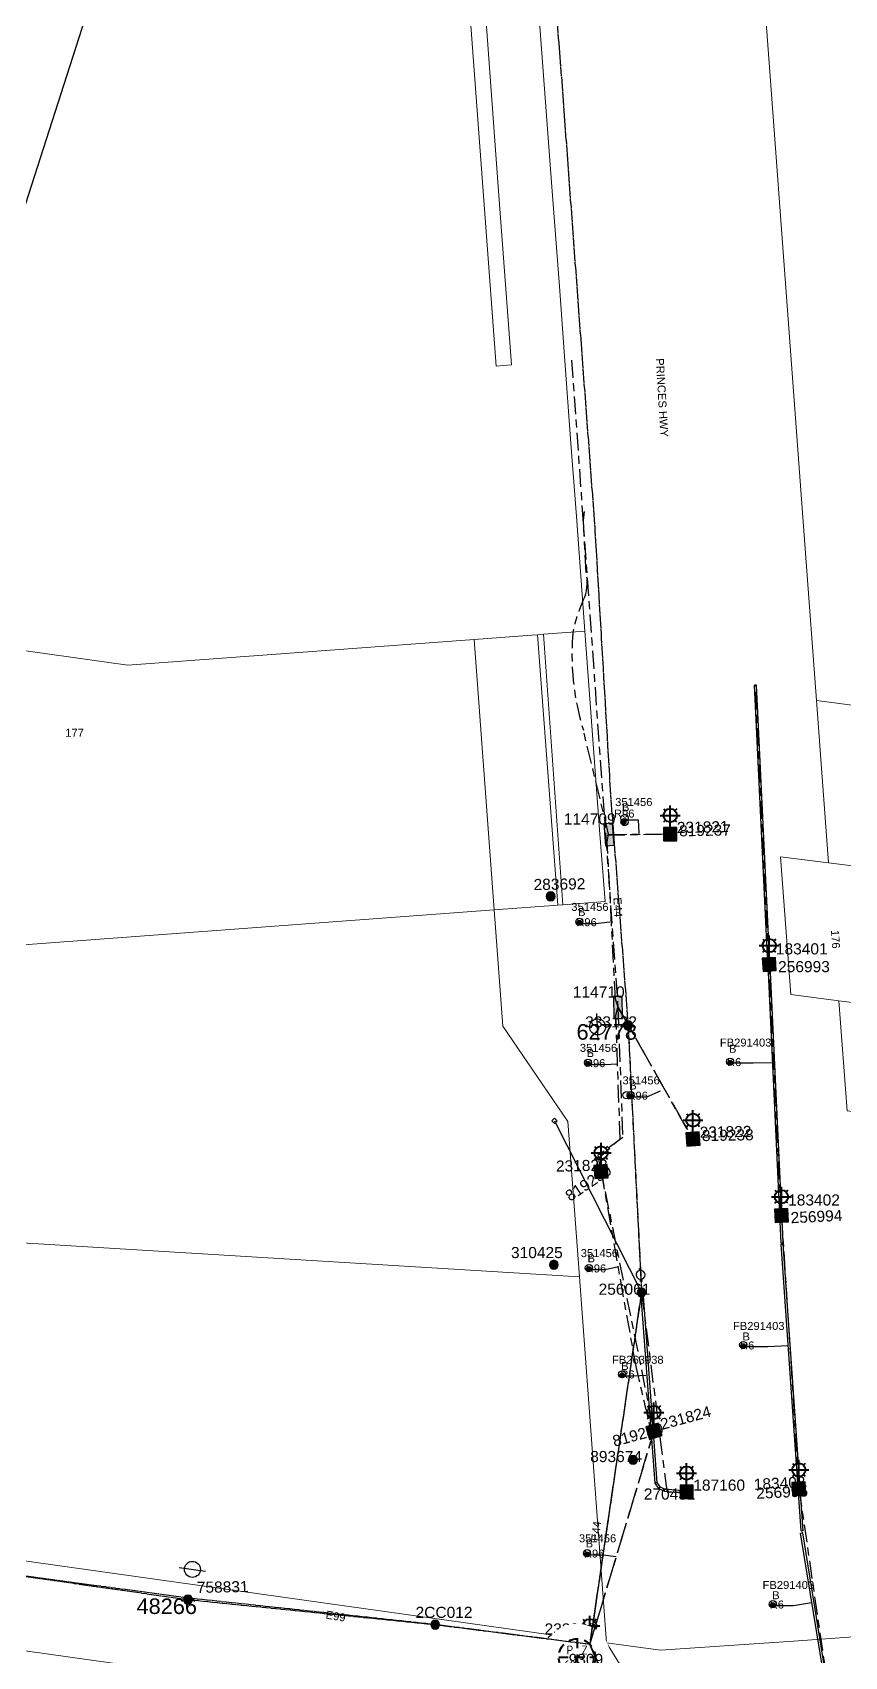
# Model space of a CAD drawing. Header units: metres. Extents: x 277863 to 282129, y 6130772 to 6135401.
# Drawn here: x 280905.7 to 281088.4, y 6133830.7 to 6134196.1 of the extents above; entities that cross this region are included whole.
import ezdxf
from ezdxf.enums import TextEntityAlignment as Align

# ---------------------------------------------------------------- set-up
doc = ezdxf.new("R2010")
doc.units = ezdxf.units.M
for name, pattern in [('Cable Exist OH', [1, 1, 0]), ('Cable Exist UG', [8.2, 4, -1.2, 1.8, -1.2]), ('Dash', [5, 3, -2])]:
    doc.linetypes.add(name, pattern=pattern)
doc.layers.get('0').update_dxf_attribs({"color": 6})
for name, color, linetype, lineweight in [('Cadastre Buildings_SP_EXT', 9, 'Continuous', 5), ('Cadastre Land Parcels_SP_EXT', 9, 'Continuous', 5), ('Cadastre Roads_SP_EXT', 9, 'Continuous', 5)]:
    doc.layers.add(name, color=color, linetype=linetype, lineweight=lineweight)
for name, color, linetype in [('Duct_SP_EXT', 7, 'Continuous'), ('Equip_SL_EXT', 7, 'Continuous'), ('Equip_SP_HV_EXT', 7, 'Continuous'), ('Equip_SP_LV_EXT', 7, 'Continuous'), ('Equip_SP_SL_EXT', 7, 'Continuous'), ('Mains_HV_EXT', 7, 'Continuous'), ('Mains_LV_EXT', 7, 'Continuous'), ('Mains_SL_EXT', 7, 'Continuous'), ('Services_SP_EXT', 7, 'Continuous'), ('SupportsOH_SP_TR_HV_LV_SL_EXT', 7, 'Continuous'), ('SupportsUG_SP_LV_EXT', 7, 'Continuous'), ('SupportsUG_SP_LV_SL_EXT', 7, 'Continuous'), ('Trench_SP_EXT', 7, 'Continuous')]:
    doc.layers.add(name, color=color, linetype=linetype)
doc.styles.add('COLUMN_LABEL', font='arial.ttf')
doc.styles.add('HVSW_LABEL', font='arial.ttf')
doc.styles.add('iecARIAL', font='arial.ttf', dxfattribs={"height": 2})
doc.styles.add('IESYMBOL1', font='isocp.shx')
doc.styles.add('POLE_LABEL', font='arial.ttf')
doc.styles.add('SLCP_LABEL', font='arial.ttf', dxfattribs={"height": 3.5})
doc.styles.get("Standard").update_dxf_attribs({"font": 'arial.ttf'})

# ---------------------------------------------------------------- blocks, each defined once
blk = doc.blocks.new('COLUMN_EXT')
blk.add_hatch(color=256).paths.add_polyline_path([(-1.49, 1.48), (-1.49, -1.49), (1.48, -1.49), (1.48, 1.48)])
blk.add_lwpolyline([(-1.49, -1.49), (1.48, -1.49), (1.48, 1.48), (-1.49, 1.48)], close=True)
for tag, height, style, flags, p in [('STRUCTURE_PLANT_NUMBER', 0.2, 'POLE_LABEL', 9, (1.81, 0.03)), ('ASSET_NUM', 2.5, 'COLUMN_LABEL', 8, (2, 2)), ('STREET_CODE', 0.2, 'COLUMN_LABEL', 9, (1.81, -0.2))]:
    blk.add_attdef(tag, text='', height=height, dxfattribs=dict(style=style, flags=flags)).set_placement(p, align=Align.MIDDLE_LEFT)
at = {"flags": 1}
blk.add_attdef('Z', (1.81, -2.35), '', height=0.2, dxfattribs=at)
at = {"flags": 9}
for tag, p in [('COLUMN_TYPE', (1.81, -0.4)), ('OWNED_BY', (1.81, -0.6)), ('STATE', (1.81, -0.8)), ('USAGE', (1.81, -1)), ('STREETNAME', (1.81, -1.6)), ('SUBURB', (1.81, -1.8)), ('LEGEND', (1.81, -1.2)), ('LOCATION', (1.81, -1.4)), ('NOTES', (1.81, -2))]:
    blk.add_attdef(tag, text='', height=0.2, dxfattribs=at).set_placement(p, align=Align.MIDDLE_LEFT)
blk = doc.blocks.new('PILLAR_EXT')
blk.add_hatch(color=256).paths.add_polyline_path([(-2.475, 0.99), (-2.475, -0.99), (2.475, -0.99), (2.475, 0.99)])
blk.add_lwpolyline([(-2.475, -0.99), (2.475, -0.99), (2.475, 0.99), (-2.475, 0.99)], close=True)
at = {"style": 'iecARIAL', "flags": 8}
blk.add_attdef('ASSET_NUM', (1.5, 3.5), '', height=2.5, dxfattribs=at)
for tag, p, flags in [('OWNED_BY', (0, -0.2), 9), ('STATE', (0, -0.4), 9), ('SUPPORT_TYPE', (0, -0.6), 9), ('STREETNAME', (0, -1.8), 9), ('SUBURB', (0, -2), 1), ('USAGE', (0, -0.8), 9), ('LEGEND', (0, -1), 9), ('LOCATION', (0, -1.2), 9), ('NOTES', (0, -1.4), 9), ('PARENT', (0, -1.6), 9)]:
    blk.add_attdef(tag, p, '', height=0.2, dxfattribs=dict(flags=flags))
blk = doc.blocks.new('DUCT_EXT')
blk.add_circle((0, 0.8), 0.8)
at = {"flags": 1}
blk.add_attdef('Z', (0, 0), '', height=0.2, dxfattribs=at)
at = {"flags": 9}
for tag, p in [('DUCT_CODE', (0, 0)), ('XSECT_TYPE', (0, -0.2)), ('STATE', (0, -0.6)), ('FB_REFERENCE', (0, -0.4)), ('NOTES', (0, -0.8))]:
    blk.add_attdef(tag, text='', height=0.2, dxfattribs=at).set_placement(p, align=Align.MIDDLE_LEFT)
blk = doc.blocks.new('LV_OH_LINKS_OPEN_EXT')
for p, q in [((-0.17, 4.97), (-0.17, 5.46)), ((0.17, 4.97), (0.17, 5.46)), ((-0.17, 3), (-0.17, 2.5)), ((0.17, 3), (0.17, 2.5))]:
    blk.add_line(p, q)
blk.add_lwpolyline([(0, 2.99, 1), (0, 4.98, 1)], format="xyb", close=True)
at = {"flags": 9}
for tag, p in [('ACTUAL_STATUS', (0, 0)), ('CONSTRUCTED_VOLTAGE', (0, -0.2)), ('OPERATING_VOLTAGE', (0, -0.6)), ('ORIENTATION', (0, -0.8)), ('OWNED_BY', (0, -1)), ('STATE', (0, -1.2)), ('SWITCH_TYPE', (0, -1.4)), ('NO_PHASES', (0, -0.4)), ('USAGE', (0, -1.6)), ('LEGEND', (0, -1.8)), ('NOTES', (0, -2))]:
    blk.add_attdef(tag, text='', height=0.2, dxfattribs=at).set_placement(p, align=Align.MIDDLE_LEFT)
at = {"flags": 1}
blk.add_attdef('Z', (0, 0), '', height=0.2, dxfattribs=at)
blk = doc.blocks.new('SL_LANTERN_EXT')
at = {"lineweight": 40}
for p, q in [((-2.25, 4.22), (2.25, 4.22)), ((-1.46, 5.68), (-1.06, 5.28)), ((0, 1.97), (0, 6.47)), ((1.46, 5.68), (1.06, 5.28)), ((-1.46, 2.76), (-1.06, 3.16)), ((0, 0), (0, 2.72)), ((1.46, 2.76), (1.06, 3.16))]:
    blk.add_line(p, q, dxfattribs=at)
blk.add_circle((0, 4.22), 1.5, dxfattribs=at)
at = {"style": 'iecARIAL', "flags": 8}
blk.add_attdef('ASSET_NUM', (1.5, 1.5), '', height=2.5, dxfattribs=at)
for tag, p, height, flags in [('OPERATING_VOLTAGE', (0.98, -1.65), 0.2, 9), ('ORIENTATION', (0.98, -1.85), 0.2, 9), ('OWNED_BY', (0.98, -2.05), 0.2, 9), ('STATE', (0.98, -2.25), 0.2, 9), ('CONSTRUCTED_VOLTAGE', (0.98, -0.65), 0.2, 9), ('CONTROL_TYPE', (0.98, -0.85), 0.2, 9), ('LANTERN_PURPOSE', (0.98, -1.05), 0.2, 9), ('LANTERN_TYPE', (0.98, -1.25), 0.2, 9), ('NO_PHASES', (0.98, -1.45), 0.2, 9), ('USAGE', (0.98, -2.45), 0.2, 9), ('CEXIST', (0.98, -2.65), 0.2, 9), ('CNEW', (0.98, -2.85), 0.2, 9), ('CNUMBER', (0.98, -3.05), 0.2, 9), ('CREMOVE', (0.98, -3.25), 0.2, 9), ('CREPLACE', (0.98, -3.45), 0.2, 9), ('LKINGHEIGHT', (0.98, -3.65), 0.2, 9), ('LBRACKET', (0.98, -3.85), 0.2, 9), ('LNUMBER', (2.18, -3.25), 2.5, 8), ('LBRACKETVOCAB', (0.98, -4.05), 0.2, 9), ('LCATEGORY', (0.98, -4.25), 0.2, 9), ('LCHARGE1', (0.98, -4.45), 0.2, 9), ('LCHARGE1PERCENT', (0.98, -4.65), 0.2, 9), ('LCHARGE2', (0.98, -4.85), 0.2, 9), ('LCHARGE2PERCENT', (0.98, -5.05), 0.2, 9), ('LCHARGE3', (0.98, -5.25), 0.2, 9), ('LCHARGE3PERCENT', (0.98, -5.45), 0.2, 9), ('LEXIST', (0.98, -5.65), 0.2, 9), ('LLAMP', (0.98, -5.85), 0.2, 9), ('LLAMPVOCAB', (0.98, -6.05), 0.2, 9), ('LMAST', (0.98, -6.25), 0.2, 9), ('LMASTVOCAB', (0.98, -6.45), 0.2, 9), ('LNEW', (0.98, -6.65), 0.2, 9), ('LANTNUMBER', (0.98, -6.85), 0.2, 9), ('LOUTREACH', (0.98, -7.25), 0.2, 9), ('LOUTREACHVOCAB', (0.98, -7.45), 0.2, 9), ('STREETNAME', (0.98, -9.25), 0.2, 9), ('SUBURB', (0.98, -9.45), 0.2, 1), ('LRATECODE', (0.98, -7.65), 0.2, 9), ('LREMOVE', (0.98, -7.85), 0.2, 9), ('LREPLACE', (0.98, -8.05), 0.2, 9), ('LTYPE', (0.98, -8.25), 0.2, 9), ('LTYPEVOCAB', (0.98, -8.45), 0.2, 9), ('LEGEND', (0.98, -8.65), 0.2, 9), ('LOCATION', (0.98, -8.85), 0.2, 9), ('NOTES', (0.98, -9.05), 0.2, 9)]:
    blk.add_attdef(tag, p, '', height=height, dxfattribs=dict(flags=flags))
blk = doc.blocks.new('CCP_EXT')
blk.add_wipeout([(0, 0.57), (0.57, 0), (0, -0.57), (-0.57, 0)])
blk.add_lwpolyline([(-0.57, 0), (0, 0.57), (0.57, 0), (0, -0.57), (-0.57, 0)])
at = {"flags": 1}
blk.add_attdef('Z', (0, 0), '', height=0.2, dxfattribs=at)
at = {"flags": 9}
for tag, p in [('CCP_TYPE', (0, 0)), ('CONSTRUCTED_VOLTAGE', (0, -0.2)), ('OPERATING_VOLTAGE', (0, -0.6)), ('ORIENTATION', (0, -0.8)), ('OWNED_BY', (0, -1)), ('STATE', (0, -1.8)), ('NO_PHASES', (0, -0.4)), ('USAGE', (0, -1.2)), ('LEGEND', (0, -1.4)), ('LIFE_SUPPORT', (0, -1.6)), ('NOTES', (0, -2))]:
    blk.add_attdef(tag, text='', height=0.2, dxfattribs=at).set_placement(p, align=Align.MIDDLE_LEFT)
blk = doc.blocks.new('POLE_EXT')
blk.add_hatch(color=256).paths.add_polyline_path([(-1, 0, 1), (1, 0, 1)])
blk.add_lwpolyline([(-1, 0, 1), (1, 0, 1)], format="xyb", close=True)
for tag, height, flags, p in [('pNumber', 2.5, 8, (-17.84, 2.07)), ('OWNED_BY', 0.2, 9, (1.35, -0.4)), ('SPECIAL_USE', 0.2, 9, (1.35, -0.8)), ('STATE', 0.2, 9, (1.35, -1)), ('cLV', 0.2, 9, (1.35, -1.4)), ('hDepth', 0.2, 9, (1.35, -1.6)), ('hDia', 0.2, 9, (1.35, -1.8)), ('cHV', 0.2, 9, (1.35, -2)), ('cLinedev', 0.2, 9, (1.35, -3.4)), ('PARENT', 0.2, 9, (1.35, -0.6)), ('USAGE', 0.2, 9, (1.35, -1.2)), ('LBRACKET', 0.2, 9, (1.35, -2.2)), ('LExisting', 0.2, 9, (1.35, -2.4)), ('LANTNUMBER', 0.2, 9, (1.35, -2.6)), ('LOther', 0.2, 9, (1.35, -2.8)), ('LRemove', 0.2, 9, (1.35, -3)), ('LEGEND', 0.2, 9, (1.35, -3.2)), ('LOCATION', 0.2, 9, (1.35, -3.6)), ('pExisting', 0.2, 9, (1.35, -3.8)), ('pFooting', 0.2, 9, (1.35, -4.4)), ('pNew', 0.2, 9, (1.35, -4.6)), ('pRelocate', 0.2, 9, (1.35, -5)), ('pRemove', 0.2, 9, (1.35, -5.2)), ('pReplace', 0.2, 9, (1.35, -5.4)), ('pStay', 0.2, 9, (1.35, -5.6)), ('pType', 0.2, 9, (1.35, -5.8)), ('cspan', 0.2, 9, (1.35, -6)), ('STREETNAME', 0.2, 9, (1.35, -6.2)), ('SUBURB', 0.2, 9, (1.35, -6.4)), ('OPERATED_BY', 0.2, 9, (1.36, -7.01)), ('PFNUMBER', 0.2, 9, (1.35, -4)), ('NEWPFNUMBER', 0.2, 9, (1.35, -4.2)), ('NOTES', 0.2, 9, (1.35, -6.6)), ('MAINTAINED_BY', 0.2, 9, (1.36, -6.81))]:
    blk.add_attdef(tag, text='', height=height, dxfattribs=dict(flags=flags)).set_placement(p, align=Align.MIDDLE_LEFT)
at = {"style": 'POLE_LABEL'}
for tag, height, flags, p in [('STRUCTURE_PLANT_NUMBER', 0.2, 9, (1.35, 0.03)), ('ASSET_NUM', 2.5, 8, (2, 2)), ('STREET_CODE', 0.2, 9, (1.35, -0.2))]:
    blk.add_attdef(tag, text='', height=height, dxfattribs=dict(at, flags=flags)).set_placement(p, align=Align.MIDDLE_LEFT)
at = {"flags": 1}
blk.add_attdef('Z', (1.35, -7.33), '', height=0.2, dxfattribs=at)
blk = doc.blocks.new('HV_ABS_CLOSED_EXT')
blk.add_line((-3, 6.87), (3, 6.87))
blk.add_circle((0, 6.87), 1.8)
at = {"style": 'HVSW_LABEL'}
for tag, height, flags, p in [('ASSET_NUM', 3.5, 8, (2, 2)), ('STREET_CODE', 0.2, 9, (0, -0.2))]:
    blk.add_attdef(tag, text='', height=height, dxfattribs=dict(at, flags=flags)).set_placement(p, align=Align.MIDDLE_LEFT)
at = {"flags": 1}
blk.add_attdef('Z', (0, 0), '', height=0.2, dxfattribs=at)
at = {"flags": 9}
for tag, p in [('ACTUAL_STATUS', (0, -0.4)), ('CONSTRUCTED_VOLTAGE', (0, -0.6)), ('OPERATING_VOLTAGE', (0, -1)), ('ORIENTATION', (0, -1.2)), ('OWNED_BY', (0, -1.4)), ('STATE', (0, -1.6)), ('SWITCH_TYPE', (0, -1.8)), ('STREETNAME', (0, -2.6)), ('SUBURB', (0, -2.8)), ('NO_PHASES', (0, -0.8)), ('USAGE', (0, -2)), ('LEGEND', (0, -2.2)), ('LOCATION', (0, -2.4)), ('NOTES', (0, -3))]:
    blk.add_attdef(tag, text='', height=0.2, dxfattribs=at).set_placement(p, align=Align.MIDDLE_LEFT)
blk = doc.blocks.new('End Shackle_EXT')
blk.add_wipeout([(0, 0.25), (1.81, 0.25), (1.82, -0.25), (0, -0.25)])
blk.add_line((1.81, -1), (1.81, 1))
at = {"flags": 1}
blk.add_attdef('Z', (0, 0), '', height=0.2, dxfattribs=at)
at = {"flags": 9}
for tag, p in [('CONNECTOR_TYPE', (0, 0)), ('CONSTRUCTED_VOLTAGE', (0, -0.2)), ('OPERATING_VOLTAGE', (0, -0.6)), ('ORIENTATION', (0, -0.8)), ('OWNED_BY', (0, -1)), ('STATE', (0, -1.2)), ('NO_PHASES', (0, -0.4)), ('USAGE', (0, -1.4)), ('NOTES', (0, -1.6))]:
    blk.add_attdef(tag, text='', height=0.2, dxfattribs=at).set_placement(p, align=Align.MIDDLE_LEFT)
blk = doc.blocks.new('CABLE_LARGE_EXT')
h = blk.add_hatch(color=256)
edge = h.paths.add_edge_path()
edge.add_arc((0, 0.55), 0.55, 0, 360)
blk.add_circle((0, 0.55), 0.55)
at = {"flags": 1}
blk.add_attdef('Z', (0, 0), '', height=0.2, dxfattribs=at)
at = {"flags": 9}
for tag, p in [('COND_CODE', (0, 0)), ('STATE', (0, -0.4)), ('XSECT_SIZE', (0, -0.6)), ('FB_REFERENCE', (0, -0.2)), ('NOTES', (0, -0.8))]:
    blk.add_attdef(tag, text='', height=0.2, dxfattribs=at).set_placement(p, align=Align.MIDDLE_LEFT)
blk = doc.blocks.new('SLCP_ZELL_EXT')
blk.add_wipeout([(-0.24, 7.5), (-0.71, 7.47), (-1.17, 7.41), (-1.64, 7.32), (-2.09, 7.21), (-2.54, 7.06), (-2.98, 6.89), (-3.41, 6.69), (-3.82, 6.46), (-4.22, 6.21), (-4.6, 5.93), (-4.96, 5.63), (-5.31, 5.31), (-5.63, 4.96), (-5.93, 4.6), (-6.21, 4.22), (-6.46, 3.82), (-6.69, 3.41), (-6.89, 2.98), (-7.06, 2.54), (-7.21, 2.09), (-7.32, 1.64), (-7.41, 1.17), (-7.47, 0.71), (-7.5, 0.24), (-7.5, -0.24), (-7.47, -0.71), (-7.41, -1.17), (-7.32, -1.64), (-7.21, -2.09), (-7.06, -2.54), (-6.89, -2.98), (-6.69, -3.41), (-6.46, -3.82), (-6.21, -4.22), (-5.93, -4.6), (-5.63, -4.96), (-5.31, -5.31), (-4.96, -5.63), (-4.6, -5.93), (-4.22, -6.21), (-3.82, -6.46), (-3.41, -6.69), (-2.98, -6.89), (-2.54, -7.06), (-2.09, -7.21), (-1.64, -7.32), (-1.17, -7.41), (-0.71, -7.47), (-0.24, -7.5), (0.24, -7.5), (0.71, -7.47), (1.17, -7.41), (1.64, -7.32), (2.09, -7.21), (2.54, -7.06), (2.98, -6.89), (3.41, -6.69), (3.82, -6.46), (4.22, -6.21), (4.6, -5.93), (4.96, -5.63), (5.31, -5.31), (5.63, -4.96), (5.93, -4.6), (6.21, -4.22), (6.46, -3.82), (6.69, -3.41), (6.89, -2.98), (7.06, -2.54), (7.21, -2.09), (7.32, -1.64), (7.41, -1.17), (7.47, -0.71), (7.5, -0.24), (7.5, 0.24), (7.47, 0.71), (7.41, 1.17), (7.32, 1.64), (7.21, 2.09), (7.06, 2.54), (6.89, 2.98), (6.69, 3.41), (6.46, 3.82), (6.21, 4.22), (5.93, 4.6), (5.63, 4.96), (5.31, 5.31), (4.96, 5.63), (4.6, 5.93), (4.22, 6.21), (3.82, 6.46), (3.41, 6.69), (2.98, 6.89), (2.54, 7.06), (2.09, 7.21), (1.64, 7.32), (1.17, 7.41), (0.71, 7.47), (0.24, 7.5)])
at = {"linetype": 'Dash', "lineweight": 40, "ltscale": 0.7}
for p, q in [((0, 4.11), (0, -4.11)), ((-4.11, 0), (4.11, 0))]:
    blk.add_line(p, q, dxfattribs=at)
blk.add_circle((0, 0), 4.11, dxfattribs=at)
at = {"lineweight": 40, "style": 'IESYMBOL1'}
for s, p in [('P', (-1.6, 0)), ('Z', (1.7, 0)), ('60', (-1.61, -3.31))]:
    blk.add_text(s, height=2, dxfattribs=at).set_placement(p, align=Align.BOTTOM_CENTER)
at = {"flags": 1}
blk.add_attdef('Z', (0, 0), '', height=0.2, dxfattribs=at)
at = {"style": 'SLCP_LABEL'}
for tag, height, flags, p in [('ASSET_NUM', 2.5, 8, (2, 2)), ('STREET_CODE', 0.2, 9, (0, -0.2))]:
    blk.add_attdef(tag, text='', height=height, dxfattribs=dict(at, flags=flags)).set_placement(p, align=Align.MIDDLE_LEFT)
at = {"flags": 9}
for tag, p in [('CONSTRUCTED_VOLTAGE', (0, -0.4)), ('CONTROL_TYPE', (0, -0.6)), ('OPERATING_VOLTAGE', (0, -1)), ('ORIENTATION', (0, -1.2)), ('OWNED_BY', (0, -1.4)), ('STATE', (0, -2)), ('NO_PHASES', (0, -0.8)), ('USAGE', (0, -1.6)), ('LOCATION', (0, -1.8)), ('NOTES', (0, -2.2))]:
    blk.add_attdef(tag, text='', height=0.2, dxfattribs=at).set_placement(p, align=Align.MIDDLE_LEFT)

msp = doc.modelspace()

# ---------------------------------------------------------------- linework, layer by layer
at = {"layer": 'Cadastre Buildings_SP_EXT', "linetype": 'Continuous'}
for points in [[(281087.16, 6133978.24), (281089, 6133953.47), (281174.58, 6133942.68), (281177.29, 6133942.34), (281175.29, 6133967.13), (281172.23, 6133967.52), (281087.16, 6133978.24)], [(281020.31, 6133815.64), (280894.89, 6133833.23), (280882.53, 6133744.99), (280975.33, 6133731.94), (281043.28, 6133722.38), (281054.1, 6133736.71), (281051.93, 6133766.08), (281019.07, 6133764.01), (281017.81, 6133781.04), (281021.26, 6133781.24), (281020.31, 6133815.64)]]:
    msp.add_lwpolyline(points, close=True, dxfattribs=at)
at = {"layer": 'Cadastre Land Parcels_SP_EXT', "linetype": 'Continuous'}
for points in [[(281009.58, 6133998.69), (281005.06, 6134059.51), (280927.14, 6134053.7), (280861.32, 6134062.93), (280843.2, 6134065.47), (280831.98, 6133985.46), (281009.58, 6133998.69)], [(281343.81, 6134045.67), (281198.05, 6134064.04), (281200.78, 6134030.27), (281192.36, 6134031.37), (281165.87, 6134034.84), (281082.13, 6134045.81), (281084.85, 6134009.26), (281169.29, 6133998.62), (281195.43, 6133995.32), (281335.28, 6133977.7), (281337.17, 6133992.77), (281343.81, 6134045.67)], [(281019.37, 6134060.58), (281018.03, 6134060.48), (281005.06, 6134059.51), (281009.58, 6133998.69), (281023.89, 6133999.76), (281019.37, 6134060.58)], [(281025.03, 6133999.84), (281020.67, 6134060.67), (281019.37, 6134060.57), (281023.89, 6133999.76), (281025.03, 6133999.84)], [(281034.53, 6134000.55), (281033.4, 6134015.74), (281030.01, 6134061.36), (281020.67, 6134060.67), (281025.03, 6133999.84), (281034.53, 6134000.55)], [(281266.63, 6133986.35), (281195.43, 6133995.32), (281169.29, 6133998.62), (281084.85, 6134009.26), (281074.05, 6134010.62), (281076.35, 6133979.6), (281087.15, 6133978.24), (281172.23, 6133967.52), (281175.29, 6133967.13), (281198.08, 6133964.26), (281266.74, 6133955.61), (281266.76, 6133955.61), (281266.63, 6133986.35)], [(280831.98, 6133985.46), (280757.25, 6133995.94), (280753.01, 6133965.74), (280783.21, 6133961.51), (280779.06, 6133932.02), (280778.96, 6133931.31), (281028.76, 6133916.14), (281026.16, 6133951.05), (281011.52, 6133972.55), (281009.58, 6133998.69), (280831.98, 6133985.46)], [(281028.76, 6133916.14), (280778.97, 6133931.31), (280736.69, 6133937.17), (280732.46, 6133907.04), (280759.64, 6133903.23), (280755.4, 6133873.04), (281031.91, 6133834.22), (281034.9, 6133833.8), (281028.76, 6133916.14)]]:
    msp.add_lwpolyline(points, close=True, dxfattribs=at)
at = {"layer": 'Cadastre Roads_SP_EXT', "linetype": 'Continuous'}
for points in [[(280998.07, 6134281.5), (281010.01, 6134121.04), (281013.5, 6134121.3), (281010.51, 6134161.43), (281007.52, 6134201.57)], [(281089, 6133953.47), (281087.15, 6133978.24), (281076.35, 6133979.6), (281074.05, 6134010.62), (281084.85, 6134009.26), (281082.13, 6134045.82), (281079.67, 6134078.96), (281076.22, 6134125.49), (281074.95, 6134142.65), (281074.49, 6134148.76), (281074.34, 6134150.79), (281072.76, 6134172.05), (281069.31, 6134218.59)]]:
    msp.add_lwpolyline(points, dxfattribs=at)
msp.add_lwpolyline([(281034.9, 6133833.8), (281031.91, 6133834.22), (280755.4, 6133873.04), (280617.79, 6133892.35), (280616.41, 6133882.48), (280615, 6133872.47), (280666.34, 6133865.27), (280894.89, 6133833.23), (281020.31, 6133815.64), (281048.56, 6133811.68), (281034.9, 6133833.8)], close=True, dxfattribs=at)
at = {"layer": 'Duct_SP_EXT'}
for p, q in [((281068.16, 6134049.23), (281068.4, 6134049.24)), ((281071.17, 6133986.62), (281068.16, 6134049.23)), ((281068.64, 6134049.25), (281068.4, 6134049.24)), ((281071.65, 6133986.65), (281068.64, 6134049.25)), ((281071.17, 6133986.62), (281071.41, 6133986.63)), ((281071.24, 6133986.24), (281071.48, 6133986.25)), ((281074.17, 6133923.71), (281071.24, 6133986.24)), ((281071.65, 6133986.65), (281071.41, 6133986.63)), ((281071.72, 6133986.26), (281071.48, 6133986.25)), ((281074.65, 6133923.73), (281071.72, 6133986.26)), ((281074.17, 6133923.71), (281074.41, 6133923.72)), ((281074.17, 6133923.47), (281074.41, 6133923.49)), ((281078.64, 6133858.95), (281074.17, 6133923.47)), ((281074.65, 6133923.73), (281074.41, 6133923.72)), ((281074.65, 6133923.51), (281074.41, 6133923.49)), ((281079.12, 6133858.98), (281074.65, 6133923.51)), ((281042.6, 6133911.71), (281042.84, 6133911.73)), ((281042.6, 6133911.71), (281045.72, 6133869.73)), ((281043.08, 6133911.75), (281042.84, 6133911.73)), ((281043.08, 6133911.75), (281046.2, 6133869.77)), ((281045.72, 6133869.73), (281045.96, 6133869.75)), ((281045.72, 6133869.66), (281045.96, 6133869.75)), ((281045.72, 6133869.73), (281045.72, 6133869.66)), ((281045.72, 6133869.66), (281046.6, 6133868.46)), ((281046.19, 6133869.84), (281045.96, 6133869.75)), ((281046.2, 6133869.77), (281045.96, 6133869.75)), ((281046.2, 6133869.77), (281046.19, 6133869.84)), ((281046.19, 6133869.84), (281046.9, 6133868.86)), ((281046.6, 6133868.46), (281046.75, 6133868.66)), ((281046.6, 6133868.46), (281047.91, 6133867.93)), ((281046.9, 6133868.86), (281046.75, 6133868.66)), ((281046.9, 6133868.86), (281048.09, 6133868.38)), ((281047.91, 6133867.93), (281048, 6133868.16)), ((281047.91, 6133867.93), (281047.94, 6133867.92)), ((281047.94, 6133867.92), (281048, 6133868.16)), ((281047.94, 6133867.92), (281051.85, 6133867.55)), ((281048.06, 6133868.39), (281048, 6133868.16)), ((281048.09, 6133868.38), (281048, 6133868.16)), ((281048.09, 6133868.38), (281048.06, 6133868.39)), ((281048.06, 6133868.39), (281051.89, 6133868.03)), ((281051.85, 6133867.55), (281051.87, 6133867.79)), ((281051.89, 6133868.03), (281051.87, 6133867.79)), ((281078.56, 6133858.46), (281078.8, 6133858.5)), ((281086.98, 6133806.64), (281078.56, 6133858.46)), ((281078.64, 6133858.95), (281078.88, 6133858.96)), ((281079.04, 6133858.54), (281078.8, 6133858.5)), ((281079.12, 6133858.98), (281078.88, 6133858.96)), ((281087.45, 6133806.72), (281079.04, 6133858.54))]:
    msp.add_line(p, q, dxfattribs=at)
for points in [[(281039.01, 6134018.9), (281041.98, 6134018.9), (281042.16, 6134015.94)], [(281029.44, 6133995.64), (281032.41, 6133995.64), (281035.64, 6133995.97)], [(281063.48, 6133964.23), (281067.84, 6133964.23), (281072.17, 6133964.34)], [(281031.36, 6133963.92), (281034.33, 6133963.92), (281037.36, 6133964.04)], [(281040.95, 6133956.61), (281043.93, 6133956.61), (281047, 6133958)], [(281031.57, 6133917.74), (281034.54, 6133917.74), (281037.57, 6133918.42)], [(281066.49, 6133900.42), (281071.19, 6133900.42), (281075.64, 6133900.63)], [(281039.1, 6133893.85), (281041.05, 6133893.85), (281043.69, 6133894.02)], [(281031.15, 6133853.58), (281034.12, 6133853.58), (281037.05, 6133853.2)], [(281073.05, 6133842.16), (281076.97, 6133842.16), (281081, 6133842.88)]]:
    msp.add_lwpolyline(points, dxfattribs=at)
at = {"layer": 'Mains_HV_EXT', "linetype": 'Cable Exist OH'}
for points in [[(281024.38, 6134190.5), (281028.73, 6134131.4), (281032.21, 6134084.91), (281035.77, 6134024.48), (281039.71, 6133972.72)], [(280897.65, 6133849.64), (280940.69, 6133843.5), (280940.78, 6133843.48)]]:
    msp.add_lwpolyline(points, dxfattribs=at)
at = {"layer": 'Mains_HV_EXT', "linetype": 'Continuous'}
for points in [[(281031.17, 6133835.41, 0.492882), (281028.84, 6133833.73)], [(281028.88, 6133833.7, 0.584097), (281031.71, 6133831.35)]]:
    msp.add_lwpolyline(points, format="xyb", dxfattribs=at)
at = {"layer": 'Mains_LV_EXT', "linetype": 'Cable Exist OH'}
msp.add_lwpolyline([(281028.73, 6134131.4), (281032.21, 6134084.91), (281035.77, 6134024.48), (281039.71, 6133972.72), (281042.77, 6133912.58)], dxfattribs=at)
at = {"layer": 'Mains_LV_EXT', "linetype": 'Continuous'}
msp.add_lwpolyline([(281031.49, 6133835.63, 0.455157), (281029.15, 6133833.75)], format="xyb", dxfattribs=at)
at = {"layer": 'Mains_SL_EXT', "linetype": 'Cable Exist UG'}
for points in [[(281035.34, 6134015.7), (281029.65, 6134039.12), (281029.65, 6134039.12, -0.100426), (281027.37, 6134061.56), (281027.37, 6134061.56, -0.053584), (281030.14, 6134069.53), (281030.14, 6134069.53, 0.115415), (281030.3, 6134074.57), (281030.3, 6134074.57), (281029.65, 6134086.28), (281029.94, 6134088.34)], [(281033.63, 6133939.79), (281041.36, 6133896.41), (281041.36, 6133896.41, 0.000367), (281044.5, 6133882.96), (281044.5, 6133882.96), (281045.52, 6133881.39)]]:
    msp.add_lwpolyline(points, format="xyb", dxfattribs=at)
for points in [[(281071.48, 6133986.41), (281068.35, 6134049.37)], [(281037.45, 6133976.71), (281037.46, 6133976.75), (281036.89, 6133978.62), (281035.02, 6134013.91), (281035.34, 6134015.7)], [(281035.45, 6134015.63), (281049.13, 6134015.79)], [(281074.19, 6133929.91), (281071.48, 6133986.41)], [(281033.39, 6133940), (281032.58, 6133942.44), (281037.94, 6133947.15), (281036.97, 6133974.96), (281037.45, 6133976.71)], [(281037.43, 6133976.81), (281038.85, 6133974.39), (281038.85, 6133974.39), (281054.19, 6133947.16)], [(281074.24, 6133929.91), (281078.15, 6133868.46)], [(281042.74, 6133912.59), (281048.48, 6133867.68), (281052.9, 6133867.75)], [(281078.15, 6133868.46), (281086.07, 6133814.27), (281101.77, 6133807.19)]]:
    msp.add_lwpolyline(points, dxfattribs=at)
at = {"layer": 'Services_SP_EXT'}
msp.add_lwpolyline([(280975.83, 6134380.8), (280811.69, 6133870.17)], dxfattribs=at)
at = {"layer": 'Trench_SP_EXT', "linetype": 'Cable Exist UG'}
for points in [[(281027, 6134122.36), (281037.44, 6133976.71), (281038.51, 6133947.45), (281032.9, 6133943.38), (281045.54, 6133881.38), (281031.08, 6133833.4)], [(281035, 6134015.51), (281048.91, 6134015.78)], [(281037.45, 6133976.71), (281054.33, 6133947.14)], [(281042.74, 6133912.59), (281042.87, 6133911.21)], [(281051.53, 6133867.82), (281052.89, 6133867.75)]]:
    msp.add_lwpolyline(points, dxfattribs=at)

# ---------------------------------------------------------------- block references
at = {"layer": 'Duct_SP_EXT', "rotation": 269.9999999999998}
for name, p in [('DUCT_EXT', (281038.12, 6134019.34)), ('DUCT_EXT', (281038.12, 6134018.42)), ('CABLE_LARGE_EXT', (281038.12, 6134018.42))]:
    msp.add_blockref(name, p, dxfattribs=at)
at = {"layer": 'Duct_SP_EXT'}
for name, p in [('DUCT_EXT', (281028.76, 6133995.21)), ('CABLE_LARGE_EXT', (281028.76, 6133995.21)), ('DUCT_EXT', (281030.69, 6133963.49)), ('CABLE_LARGE_EXT', (281030.69, 6133963.49)), ('DUCT_EXT', (281062.68, 6133963.72)), ('CABLE_LARGE_EXT', (281062.68, 6133963.72)), ('DUCT_EXT', (281039.36, 6133956.18)), ('DUCT_EXT', (281040.28, 6133956.18)), ('CABLE_LARGE_EXT', (281040.28, 6133956.18)), ('DUCT_EXT', (281030.89, 6133917.31)), ('CABLE_LARGE_EXT', (281030.89, 6133917.31)), ('DUCT_EXT', (281065.63, 6133899.97)), ('CABLE_LARGE_EXT', (281065.63, 6133899.97)), ('DUCT_EXT', (281038.37, 6133893.39)), ('CABLE_LARGE_EXT', (281038.37, 6133893.39)), ('DUCT_EXT', (281030.48, 6133853.15)), ('CABLE_LARGE_EXT', (281030.48, 6133853.15)), ('DUCT_EXT', (281072.29, 6133841.69)), ('CABLE_LARGE_EXT', (281072.29, 6133841.69))]:
    msp.add_blockref(name, p, dxfattribs=at)
at = {"layer": 'Equip_SP_HV_EXT'}
ref = msp.add_blockref('HV_ABS_CLOSED_EXT', (281039.71, 6133972.72), dxfattribs=dict(at, rotation=93.07642803176223))
ref.add_attrib('ASSET_NUM', '62778', dxfattribs={"layer": '0', "height": 3.5, "style": 'HVSW_LABEL'}).set_placement((281041.71, 6133972.97), align=Align.TOP_RIGHT)
ref = msp.add_blockref('HV_ABS_CLOSED_EXT', (280940.69, 6133843.5), dxfattribs=dict(at, rotation=351.8710581677052))
ref.add_attrib('ASSET_NUM', '48266', dxfattribs={"layer": '0', "height": 3.5, "rotation": 359.9449, "style": 'HVSW_LABEL'}).set_placement((280942.69, 6133843.75), align=Align.TOP_RIGHT)
at = {"layer": 'Equip_SP_LV_EXT', "rotation": 3.304962620120023}
msp.add_blockref('LV_OH_LINKS_OPEN_EXT', (281042.77, 6133912.58), dxfattribs=at)
at = {"layer": 'Equip_SP_SL_EXT'}
ref = msp.add_blockref('SL_LANTERN_EXT', (281049.2, 6134015.7), dxfattribs=at)
ref.add_attrib('ASSET_NUM', '231821', dxfattribs={"layer": '0', "height": 2.5, "rotation": 1.1353, "style": 'iecARIAL'}).set_placement((281050.7, 6134017.2), align=Align.MIDDLE_LEFT)
ref = msp.add_blockref('SL_LANTERN_EXT', (281071.48, 6133986.41), dxfattribs=at)
ref.add_attrib('ASSET_NUM', '183401', dxfattribs={"layer": '0', "height": 2.5, "style": 'iecARIAL'}).set_placement((281072.98, 6133987.91), align=Align.BOTTOM_LEFT)
ref = msp.add_blockref('SL_LANTERN_EXT', (281054.33, 6133947.14), dxfattribs=at)
ref.add_attrib('ASSET_NUM', '231822', dxfattribs={"layer": '0', "height": 2.5, "rotation": 1.048, "style": 'iecARIAL'}).set_placement((281055.83, 6133948.64), align=Align.MIDDLE_LEFT)
ref = msp.add_blockref('SL_LANTERN_EXT', (281033.63, 6133939.79), dxfattribs=at)
ref.add_attrib('ASSET_NUM', '231823', dxfattribs={"layer": '0', "height": 2.5, "rotation": 1.3828, "style": 'iecARIAL'}).set_placement((281035.13, 6133941.29), align=Align.MIDDLE_RIGHT)
ref = msp.add_blockref('SL_LANTERN_EXT', (281074.24, 6133929.91), dxfattribs=at)
ref.add_attrib('ASSET_NUM', '183402', dxfattribs={"layer": '0', "height": 2.5, "style": 'iecARIAL'}).set_placement((281075.74, 6133931.41), align=Align.BOTTOM_LEFT)
ref = msp.add_blockref('SL_LANTERN_EXT', (281045.54, 6133881.38), dxfattribs=at)
ref.add_attrib('ASSET_NUM', '231824', dxfattribs={"layer": '0', "height": 2.5, "rotation": 15.1729, "style": 'iecARIAL'}).set_placement((281047.04, 6133882.88), align=Align.MIDDLE_LEFT)
ref = msp.add_blockref('SL_LANTERN_EXT', (281052.9, 6133867.75), dxfattribs=at)
ref.add_attrib('ASSET_NUM', '187160', dxfattribs={"layer": '0', "height": 2.5, "style": 'iecARIAL'}).set_placement((281054.4, 6133869.25), align=Align.MIDDLE_LEFT)
ref = msp.add_blockref('SL_LANTERN_EXT', (281078.15, 6133868.46), dxfattribs=at)
ref.add_attrib('ASSET_NUM', '183403', dxfattribs={"layer": '0', "height": 2.5, "rotation": 2.6527, "style": 'iecARIAL'}).set_placement((281079.65, 6133869.96), align=Align.MIDDLE_RIGHT)
ref = msp.add_blockref('SL_LANTERN_EXT', (281031.08, 6133833.4), dxfattribs=at)
ref.add_attrib('ASSET_NUM', '233068', dxfattribs={"layer": '0', "height": 2.5, "rotation": 0.0192, "style": 'iecARIAL'}).set_placement((281032.58, 6133834.9), align=Align.BOTTOM_RIGHT)
at = {"layer": 'SupportsOH_SP_TR_HV_LV_SL_EXT'}
ref = msp.add_blockref('POLE_EXT', (281022.31, 6134001.72), dxfattribs=at)
ref.add_attrib('ASSET_NUM', '283692', dxfattribs={"layer": '0', "height": 2.5, "rotation": 1, "style": 'POLE_LABEL'}).set_placement((281024.31, 6134002.47), align=Align.BOTTOM_CENTER)
ref = msp.add_blockref('POLE_EXT', (281039.71, 6133972.72), dxfattribs=at)
ref.add_attrib('ASSET_NUM', '333122', dxfattribs={"layer": '0', "height": 2.5, "style": 'POLE_LABEL'}).set_placement((281041.71, 6133973.47), align=Align.MIDDLE_RIGHT)
ref = msp.add_blockref('POLE_EXT', (281023.02, 6133918.83), dxfattribs=at)
ref.add_attrib('ASSET_NUM', '310425', dxfattribs={"layer": '0', "height": 2.5, "style": 'POLE_LABEL'}).set_placement((281025.02, 6133919.58), align=Align.BOTTOM_RIGHT)
ref = msp.add_blockref('POLE_EXT', (281042.74, 6133912.59), dxfattribs=at)
ref.add_attrib('ASSET_NUM', '256061', dxfattribs={"layer": '0', "height": 2.5, "style": 'POLE_LABEL'}).set_placement((281044.74, 6133913.34), align=Align.MIDDLE_RIGHT)
ref = msp.add_blockref('POLE_EXT', (281040.85, 6133874.94), dxfattribs=at)
ref.add_attrib('ASSET_NUM', '893674', dxfattribs={"layer": '0', "height": 2.5, "style": 'POLE_LABEL'}).set_placement((281042.85, 6133875.69), align=Align.MIDDLE_RIGHT)
ref = msp.add_blockref('POLE_EXT', (280940.69, 6133843.5), dxfattribs=at)
ref.add_attrib('ASSET_NUM', '758831', dxfattribs={"layer": '0', "height": 2.5, "rotation": 1, "style": 'POLE_LABEL'}).set_placement((280942.69, 6133844.25), align=Align.BOTTOM_LEFT)
ref = msp.add_blockref('POLE_EXT', (280996.3, 6133837.88), dxfattribs=at)
ref.add_attrib('ASSET_NUM', '2CC012', dxfattribs={"layer": '0', "height": 2.5, "style": 'POLE_LABEL'}).set_placement((280998.3, 6133838.63), align=Align.BOTTOM_CENTER)
ref = msp.add_blockref('POLE_EXT', (281031.08, 6133833.48), dxfattribs=at)
ref.add_attrib('ASSET_NUM', '256059', dxfattribs={"layer": '0', "height": 2.5, "style": 'POLE_LABEL'}).set_placement((281033.08, 6133834.23), align=Align.MIDDLE_RIGHT)
at = {"layer": 'SupportsUG_SP_LV_EXT'}
ref = msp.add_blockref('PILLAR_EXT', (281035.42, 6134015.63), dxfattribs=dict(at, rotation=274.2535679796409))
ref.add_attrib('ASSET_NUM', '114709', dxfattribs={"layer": '0', "height": 2.5, "style": 'iecARIAL'}).set_placement((281036.92, 6134019.13), align=Align.MIDDLE_RIGHT)
ref = msp.add_blockref('PILLAR_EXT', (281037.44, 6133976.71), dxfattribs=dict(at, rotation=270.899442624342))
ref.add_attrib('ASSET_NUM', '114710', dxfattribs={"layer": '0', "height": 2.5, "style": 'iecARIAL'}).set_placement((281038.94, 6133980.21), align=Align.MIDDLE_RIGHT)
at = {"layer": 'SupportsUG_SP_LV_SL_EXT'}
ref = msp.add_blockref('COLUMN_EXT', (281049.2, 6134015.7), dxfattribs=at)
ref.add_attrib('ASSET_NUM', '819237', dxfattribs={"layer": '0', "height": 2.5, "rotation": 1.1353, "style": 'COLUMN_LABEL'}).set_placement((281051.2, 6134016.45), align=Align.MIDDLE_LEFT)
ref = msp.add_blockref('COLUMN_EXT', (281071.48, 6133986.41), dxfattribs=dict(at, rotation=93.43174959811162))
ref.add_attrib('ASSET_NUM', '256993', dxfattribs={"layer": '0', "height": 2.5, "style": 'COLUMN_LABEL'}).set_placement((281073.48, 6133987.16), align=Align.TOP_LEFT)
ref = msp.add_blockref('COLUMN_EXT', (281054.33, 6133947.14), dxfattribs=dict(at, rotation=4.28915357242748))
ref.add_attrib('ASSET_NUM', '819238', dxfattribs={"layer": '0', "height": 2.5, "rotation": 1.048, "style": 'COLUMN_LABEL'}).set_placement((281056.33, 6133947.89), align=Align.MIDDLE_LEFT)
ref = msp.add_blockref('COLUMN_EXT', (281033.63, 6133939.79), dxfattribs=dict(at, rotation=3.875960450957495))
ref.add_attrib('ASSET_NUM', '819239', dxfattribs={"layer": '0', "height": 2.5, "rotation": 34.0193, "style": 'COLUMN_LABEL'}).set_placement((281035.63, 6133940.54), align=Align.MIDDLE_RIGHT)
ref = msp.add_blockref('COLUMN_EXT', (281074.24, 6133929.91), dxfattribs=dict(at, rotation=93.16464212828535))
ref.add_attrib('ASSET_NUM', '256994', dxfattribs={"layer": '0', "height": 2.5, "rotation": 2.743, "style": 'COLUMN_LABEL'}).set_placement((281076.24, 6133930.66), align=Align.TOP_LEFT)
ref = msp.add_blockref('COLUMN_EXT', (281045.54, 6133881.38), dxfattribs=dict(at, rotation=16.99082312188036))
ref.add_attrib('ASSET_NUM', '819240', dxfattribs={"layer": '0', "height": 2.5, "rotation": 15.1729, "style": 'COLUMN_LABEL'}).set_placement((281047.54, 6133882.13), align=Align.MIDDLE_RIGHT)
ref = msp.add_blockref('COLUMN_EXT', (281052.9, 6133867.75), dxfattribs=at)
ref.add_attrib('ASSET_NUM', '270431', dxfattribs={"layer": '0', "height": 2.5, "style": 'COLUMN_LABEL'}).set_placement((281054.9, 6133868.5), align=Align.TOP_RIGHT)
ref = msp.add_blockref('COLUMN_EXT', (281078.15, 6133868.46), dxfattribs=dict(at, rotation=92.63442881003745))
ref.add_attrib('ASSET_NUM', '256995', dxfattribs={"layer": '0', "height": 2.5, "rotation": 2.743, "style": 'COLUMN_LABEL'}).set_placement((281080.15, 6133869.21), align=Align.TOP_RIGHT)

# ---------------------------------------------------------------- texts
at = {"layer": 'Cadastre Land Parcels_SP_EXT'}
msp.add_text('177', height=1.8, dxfattribs=at).set_placement((280913.05, 6134037.63))
msp.add_text('176', height=1.8, rotation=273.6085, dxfattribs=at).set_placement((281085.38, 6133994.1))
at = {"layer": 'Cadastre Roads_SP_EXT'}
msp.add_text('PRINCES HWY', height=1.8, rotation=273.3513, dxfattribs=at).set_placement((281045.96, 6134122.73))
at = {"layer": 'Duct_SP_EXT'}
for s, p in [('351456', (281036.81, 6134022.04)), ('B', (281038.33, 6134020.88)), ('R96', (281036.54, 6134019.44)), ('351456', (281026.94, 6133998.45)), ('B', (281028.47, 6133997.29)), ('R96', (281028.06, 6133995.01)), ('351456', (281028.87, 6133966.73)), ('FB291403', (281060.38, 6133967.92)), ('B', (281062.43, 6133966.52)), ('R96', (281029.99, 6133963.29)), ('B', (281030.39, 6133965.57)), ('R6', (281061.98, 6133963.52)), ('351456', (281038.46, 6133959.42)), ('R96', (281039.58, 6133955.98)), ('B', (281039.98, 6133958.26)), ('351456', (281029.07, 6133920.55)), ('B', (281030.6, 6133919.39)), ('R96', (281030.19, 6133917.11)), ('FB291403', (281063.33, 6133904.17)), ('B', (281065.46, 6133901.8)), ('FB263938', (281036.11, 6133896.56)), ('R6', (281064.93, 6133899.77)), ('R6', (281037.98, 6133893.26)), ('B', (281038.16, 6133895.16)), ('351456', (281028.66, 6133856.39)), ('R96', (281029.78, 6133852.95)), ('B', (281030.18, 6133855.23)), ('FB291403', (281069.99, 6133845.89)), ('B', (281072.15, 6133843.58)), ('R6', (281071.59, 6133841.49))]:
    msp.add_text(s, height=1.8, dxfattribs=at).set_placement(p)
at = {"layer": 'Mains_LV_EXT'}
for s, rotation, p in [('E44', 273.0754, (281036.41, 6134001.43)), ('E44', 83.7234, (281033.16, 6133856.59)), ('E99', 350.4069, (280971.57, 6133839.26))]:
    msp.add_text(s, height=1.8, rotation=rotation, dxfattribs=at).set_placement(p)

# ---------------------------------------------------------------- next in the draw order: block references
at = {"layer": 'Services_SP_EXT'}
msp.add_blockref('CCP_EXT', (281023.16, 6133951.22), dxfattribs=at)

# ---------------------------------------------------------------- next in the draw order: linework, layer by layer
at = {"layer": 'Cadastre Roads_SP_EXT', "linetype": 'Continuous'}
msp.add_lwpolyline([(281019.51, 6134202.46), (281022.5, 6134162.32), (281024.25, 6134138.94), (281025.49, 6134122.18), (281026.79, 6134104.69), (281028.09, 6134087.21), (281030.01, 6134061.36), (281033.4, 6134015.74), (281034.53, 6134000.55), (281025.03, 6133999.84), (281023.89, 6133999.76), (281009.58, 6133998.69), (281011.52, 6133972.55), (281026.16, 6133951.05), (281028.76, 6133916.14), (281034.9, 6133833.8), (281047.05, 6133832.09), (281076.96, 6133834.17), (281097.76, 6133835.61)], dxfattribs=at)
at = {"layer": 'Mains_SL_EXT', "linetype": 'Cable Exist OH'}
msp.add_lwpolyline([(281006.17, 6134395.74), (281010.01, 6134350.61), (281012.34, 6134302.97), (281013.96, 6134278.78), (281020, 6134241.91), (281024.38, 6134190.5), (281028.73, 6134131.4), (281032.21, 6134084.91), (281035.77, 6134024.48), (281039.71, 6133972.72), (281042.74, 6133912.59)], dxfattribs=at)
at = {"layer": 'Services_SP_EXT'}
msp.add_lwpolyline([(281023.16, 6133951.22), (281042.74, 6133912.59)], dxfattribs=at)

# ---------------------------------------------------------------- next in the draw order: block references
at = {"layer": 'Mains_LV_EXT', "rotation": 287.8745384002015}
msp.add_blockref('End Shackle_EXT', (281031.34, 6133833.03), dxfattribs=at)

# ---------------------------------------------------------------- next in the draw order: block references
at = {"layer": 'Equip_SL_EXT'}
ref = msp.add_blockref('SLCP_ZELL_EXT', (281028.23, 6133830.55), dxfattribs=at)
ref.add_attrib('ASSET_NUM', '9309', dxfattribs={"layer": '0', "height": 2.5, "style": 'SLCP_LABEL'}).set_placement((281030.23, 6133831.3), align=Align.TOP_CENTER)

# ---------------------------------------------------------------- next in the draw order: linework, layer by layer
at = {"layer": 'Mains_HV_EXT', "linetype": 'Cable Exist OH'}
for points in [[(281039.71, 6133972.72), (281042.74, 6133912.59), (281031.08, 6133833.48)], [(280940.78, 6133843.48), (280996.3, 6133837.88), (281031.08, 6133833.48)], [(281031.03, 6133833.47), (281048.52, 6133792.72)]]:
    msp.add_lwpolyline(points, dxfattribs=at)
at = {"layer": 'Mains_LV_EXT', "linetype": 'Cable Exist OH'}
for points in [[(281031.19, 6133833.41), (281042.77, 6133912.58)], [(281031.19, 6133833.41), (280996.3, 6133837.88), (280940.69, 6133843.84), (280897.65, 6133849.64)], [(281031.34, 6133833.03), (281048.52, 6133792.72)]]:
    msp.add_lwpolyline(points, dxfattribs=at)
at = {"layer": 'Mains_SL_EXT', "linetype": 'Cable Exist OH'}
for points in [[(281042.74, 6133912.59), (281031.08, 6133833.55)], [(281031.08, 6133833.55), (281048.52, 6133792.72)]]:
    msp.add_lwpolyline(points, dxfattribs=at)
at = {"layer": 'Mains_SL_EXT', "linetype": 'Cable Exist UG'}
msp.add_lwpolyline([(281031.12, 6133833.31), (281045.54, 6133881.38)], dxfattribs=at)

doc.saveas('drawing.dxf')
